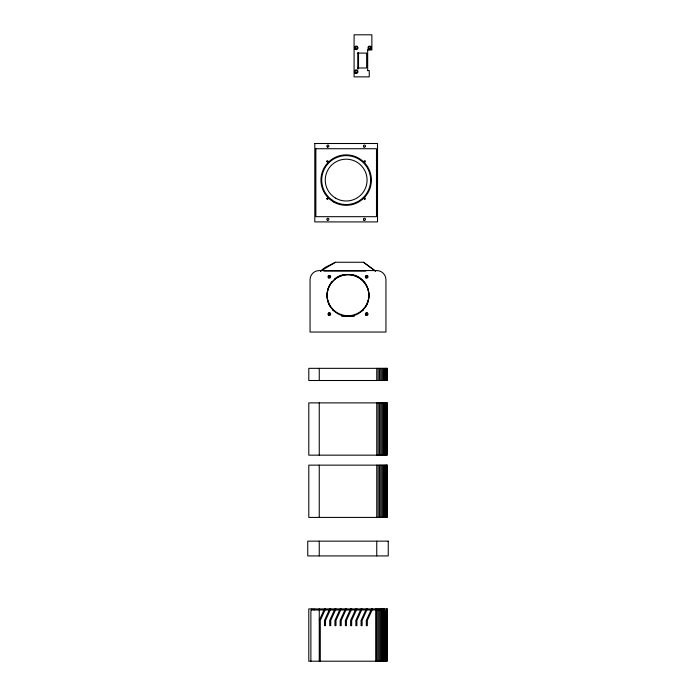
<?xml version="1.0" encoding="UTF-8"?>
<svg xmlns="http://www.w3.org/2000/svg" width="696" height="696" viewBox="0 0 696 696"><rect width="100%" height="100%" fill="white"/><g stroke="black" fill="none" stroke-linecap="round" stroke-linejoin="round"><path stroke-width="1.04" d="M328.634 277.426L328.634 275.955M328.555 314.314L329.112 313.365M367.445 277.234L366.688 276.164L366.009 277.339M365.905 314.113C368.984 311.999 365.356 317.054 366.488 313.365M328.529 276.947L329.512 276.19L329.991 277.339M328.555 276.547L329.312 277.13L330.095 276.347M328.529 314.113C328.79 312.321 331.209 314.244 329.512 314.897M330.095 314.113L329.312 314.923L328.555 314.34M367.366 277.339L367.366 275.955M367.445 314.314L366.688 313.357M311.93 608.93L310.886 611.54L310.886 661.2M328.555 276.825L329.112 276.007L330.069 276.564M329.991 277.426L329.991 275.955M328.555 314.2L329.704 313.722L329.869 314.957M367.366 277.426L367.445 276.973M366.009 275.955L366.009 277.426M367.445 276.547C365.478 278.522 366.305 274.311 367.445 276.825M319.255 620.432L324.475 608.93M325.528 608.93L320.299 620.432L320.299 661.2M329.704 608.93L324.475 620.432L324.475 625.66L325.528 625.66L325.528 620.432L330.748 608.93M334.933 608.93L329.704 620.432L329.704 625.66L330.748 625.66L330.748 620.432L335.977 608.93M340.161 608.93L334.933 620.432L334.933 625.66L335.977 625.66L335.977 620.432L341.205 608.93M345.39 608.93L340.161 620.432L340.161 625.66L341.205 625.66L341.205 620.432L346.434 608.93M350.61 608.93L345.39 620.432L345.39 625.66L346.434 625.66L346.434 620.432L351.663 608.93M355.839 608.93L350.61 620.432L350.61 625.66L351.663 625.66L351.663 620.432L356.883 608.93M361.067 608.93L355.839 620.432L355.839 625.66L356.883 625.66L356.883 620.432L362.111 608.93M366.296 608.93L361.067 620.432L361.067 625.66L362.111 625.66L362.111 620.432L367.34 608.93M371.525 608.93L366.296 620.432L366.296 625.66L367.34 625.66L367.34 620.432L372.569 608.93M328.634 276.643C330.296 275.077 330.304 278.731 328.634 277.156M367.366 277.156L366.131 277.321L366.488 276.19M320.525 271.075L324.997 267.49L335.455 262.262L363.495 262.262L375.475 271.075M328.921 312.835C327.268 314.566 331.366 314.566 329.704 312.835M366.296 312.835C364.634 314.566 368.732 314.566 367.079 312.835M320.699 271.118L335.455 262.262M367.079 314.792L365.931 314.314M367.418 49.955L371.864 49.955L371.864 34.8L354.09 34.8L354.09 76.873L369.245 76.873L369.245 70.601L367.366 70.601M357.753 53.096L366.635 53.096L366.635 67.991L357.753 67.991M323.953 271.075L365.774 271.075M341.571 316.245L354.429 316.245M310.964 609.974L324.475 609.974M325.528 609.974L329.704 609.974M330.748 609.974L334.933 609.974M335.977 609.974L340.161 609.974M341.205 609.974L345.39 609.974M346.434 609.974L350.61 609.974M351.663 609.974L355.839 609.974M356.883 609.974L361.067 609.974M362.111 609.974L366.296 609.974M367.34 609.974L371.525 609.974M372.569 609.974L375.701 609.974M376.745 609.974L385.001 609.974M366.688 276.242L367.366 276.643M329.312 313.357L330.069 313.94M363.495 262.262L375.379 271.048M366.131 314.957L366.296 313.722L367.445 314.2M328.634 277.339L328.529 276.764M384.07 608.93L385.114 611.54L385.114 661.2M386.845 368.341L386.845 380.503M386.845 402.888L386.845 455.158M386.845 465.145L386.845 517.415M386.845 608.93L386.845 661.2M386.41 368.341L386.41 380.503M386.41 402.888L386.41 455.158M386.41 465.145L386.41 517.415M385.801 368.341L385.801 380.503M385.801 402.888L385.801 455.158M385.801 465.145L385.801 517.415M385.045 368.341L385.045 380.503M385.045 402.888L385.045 455.158M385.045 465.145L385.045 517.415M384.897 610L384.897 661.2M384.209 608.93L384.209 661.2M384.14 368.341L384.14 380.503M384.14 402.888L384.14 455.158M384.14 465.145L384.14 517.415M383.4 608.93L383.4 661.2M383.113 368.341L383.113 380.503M383.113 402.888L383.113 455.158M383.113 465.145L383.113 517.415M382.478 608.93L382.478 661.2M381.974 368.341L381.974 380.503M381.974 402.888L381.974 455.158M381.974 465.145L381.974 517.415M381.791 608.93L381.791 609.974M381.452 608.93L381.452 661.2M380.747 368.341L380.747 380.503M380.747 402.888L380.747 455.158M380.747 465.145L380.747 517.415M380.347 608.93L380.347 661.2M379.45 368.341L379.45 380.503M379.45 402.888L379.45 455.158M379.45 465.145L379.45 517.415M379.181 608.93L379.181 661.2M378.111 368.341L378.111 380.503M378.111 402.888L378.111 455.158M378.111 465.145L378.111 517.415M377.98 608.93L377.98 661.2M376.745 368.341L376.745 380.503M376.745 402.888L376.745 455.158M376.745 465.145L376.745 517.415M376.745 541.149L376.745 555.921M376.745 608.93L376.745 661.2M375.701 608.93L375.701 661.2M367.679 49.955L367.679 70.601M358.536 52.757L358.536 68.913M357.753 52.757L357.753 68.913M319.255 368.341L319.255 380.503M319.255 402.888L319.255 455.158M319.255 465.145L319.255 517.415M319.255 541.149L319.255 555.921M319.255 608.93L319.255 661.2M314.087 608.93L314.087 609.974M366.105 284.534A20.906 20.793 0 0 1 348 315.723A20.906 20.793 0 0 1 329.895 284.534M330.269 283.907A20.906 20.793 0 0 1 331.983 281.567M334.558 279A20.906 20.793 0 0 1 339.5 275.938M340.17 275.651A20.906 20.793 0 0 1 341.536 275.155M342.241 274.946A20.906 20.793 0 0 1 343.65 274.589M352.35 274.589A20.906 20.793 0 0 1 353.759 274.946M354.464 275.155A20.906 20.793 0 0 1 355.83 275.651M356.5 275.938A20.906 20.793 0 0 1 361.441 279M361.99 279.479A20.906 20.793 0 0 1 363.042 280.488M364.017 281.567A20.906 20.793 0 0 1 365.731 283.907M327.903 301.481A20.906 20.906 0 0 1 348 274.807A20.906 20.906 0 0 1 368.097 301.481M367.888 302.177A20.906 20.906 0 0 1 367.384 303.552M367.096 304.222A20.906 20.906 0 0 1 366.105 306.17M363.538 309.711A20.906 20.906 0 0 1 362.52 310.755M333.48 310.755A20.906 20.906 0 0 1 332.462 309.711M329.895 306.17A20.906 20.906 0 0 1 328.904 304.222M328.616 303.552A20.906 20.906 0 0 1 328.112 302.177M314.81 143.506L314.81 221.911L377.528 221.911L377.536 143.506L314.81 143.506M315.853 148.726L315.853 216.682L376.484 216.682L376.484 148.726L315.853 148.726M326.737 161.202C327.685 164.169 329.043 159.114 326.737 161.202M326.728 198.577C327.685 201.57 329.051 196.463 326.728 198.577M364.104 161.202C365.061 164.195 366.427 159.088 364.104 161.202M364.104 198.577C365.061 201.57 366.427 196.463 364.104 198.577M376.745 270.57L319.255 270.57A9.196 9.196 0 0 0 310.051 279.775L310.051 332.044L385.949 332.044L385.949 279.775A9.196 9.196 0 0 0 376.745 270.57M387.202 368.341L308.798 368.341L308.798 380.503L387.202 380.503L387.202 368.341M387.202 402.888L308.798 402.888L308.798 455.158L387.202 455.158L387.115 402.888M387.202 465.145L308.798 465.145L308.798 517.415L387.202 517.415L387.202 465.145M388.246 541.149L307.754 541.149L307.754 555.921L388.246 555.921L388.246 541.149M387.202 608.93L308.798 608.93L308.798 661.2L387.202 661.2L387.115 608.93M368.515 49.12A1.775 1.775 0 0 0 371.49 48.328A1.775 1.775 0 0 0 369.315 46.153A1.775 1.775 0 0 0 368.515 49.12M355.656 48.772A1.044 1.044 0 0 0 357.231 47.867A1.044 1.044 0 0 0 355.656 46.963A1.044 1.044 0 0 0 355.656 48.772M369.245 48.772A1.044 1.044 0 0 0 370.82 47.867A1.044 1.044 0 0 0 369.245 46.963A1.044 1.044 0 0 0 369.245 48.772M354.925 49.12A1.775 1.775 0 0 0 357.901 48.328A1.775 1.775 0 0 0 355.726 46.153A1.775 1.775 0 0 0 354.925 49.12M354.925 72.906A1.775 1.775 0 0 0 357.901 72.114A1.775 1.775 0 0 0 355.726 69.931A1.775 1.775 0 0 0 354.925 72.906M355.656 72.558A1.044 1.044 0 0 0 357.231 71.653A1.044 1.044 0 0 0 355.656 70.748A1.044 1.044 0 0 0 355.656 72.558M333.558 201.936A25.221 25.221 0 0 0 371.394 180.09A25.221 25.221 0 0 0 333.558 158.253A25.221 25.221 0 0 0 333.558 201.936M335.716 198.195A20.906 20.906 0 0 0 367.079 180.09A20.906 20.906 0 0 0 335.716 161.985A20.906 20.906 0 0 0 335.716 198.195M332.314 200.248A24.464 24.464 0 0 0 370.559 182.013A24.464 24.464 0 0 0 335.637 158.009A24.464 24.464 0 0 0 332.314 200.248M363.938 147.021A1.044 1.044 0 0 0 365.513 146.117A1.044 1.044 0 0 0 363.938 145.212A1.044 1.044 0 0 0 363.938 147.021M327.355 147.021A1.044 1.044 0 0 0 328.921 146.117A1.044 1.044 0 0 0 327.355 145.212A1.044 1.044 0 0 0 327.355 147.021M363.938 220.206A1.044 1.044 0 0 0 365.513 219.301A1.044 1.044 0 0 0 363.938 218.396A1.044 1.044 0 0 0 363.938 220.206M327.355 220.197A1.044 1.044 0 0 0 328.921 219.292A1.044 1.044 0 0 0 327.355 218.387A1.044 1.044 0 0 0 327.355 220.197M328.651 315.297A1.331 1.331 0 0 0 330.644 314.14A1.331 1.331 0 0 0 328.651 312.983A1.331 1.331 0 0 0 328.651 315.297M337.543 313.557A20.906 20.906 0 0 0 368.906 295.452A20.906 20.906 0 0 0 337.543 277.347A20.906 20.906 0 0 0 337.543 313.557M328.651 277.921A1.331 1.331 0 0 0 330.644 276.764A1.331 1.331 0 0 0 328.651 275.616A1.331 1.331 0 0 0 328.651 277.921M366.018 315.297A1.331 1.331 0 0 0 368.019 314.14A1.331 1.331 0 0 0 366.018 312.983A1.331 1.331 0 0 0 366.018 315.297M366.018 277.921A1.331 1.331 0 0 0 368.019 276.764A1.331 1.331 0 0 0 366.018 275.616A1.331 1.331 0 0 0 366.018 277.921"/></g></svg>
